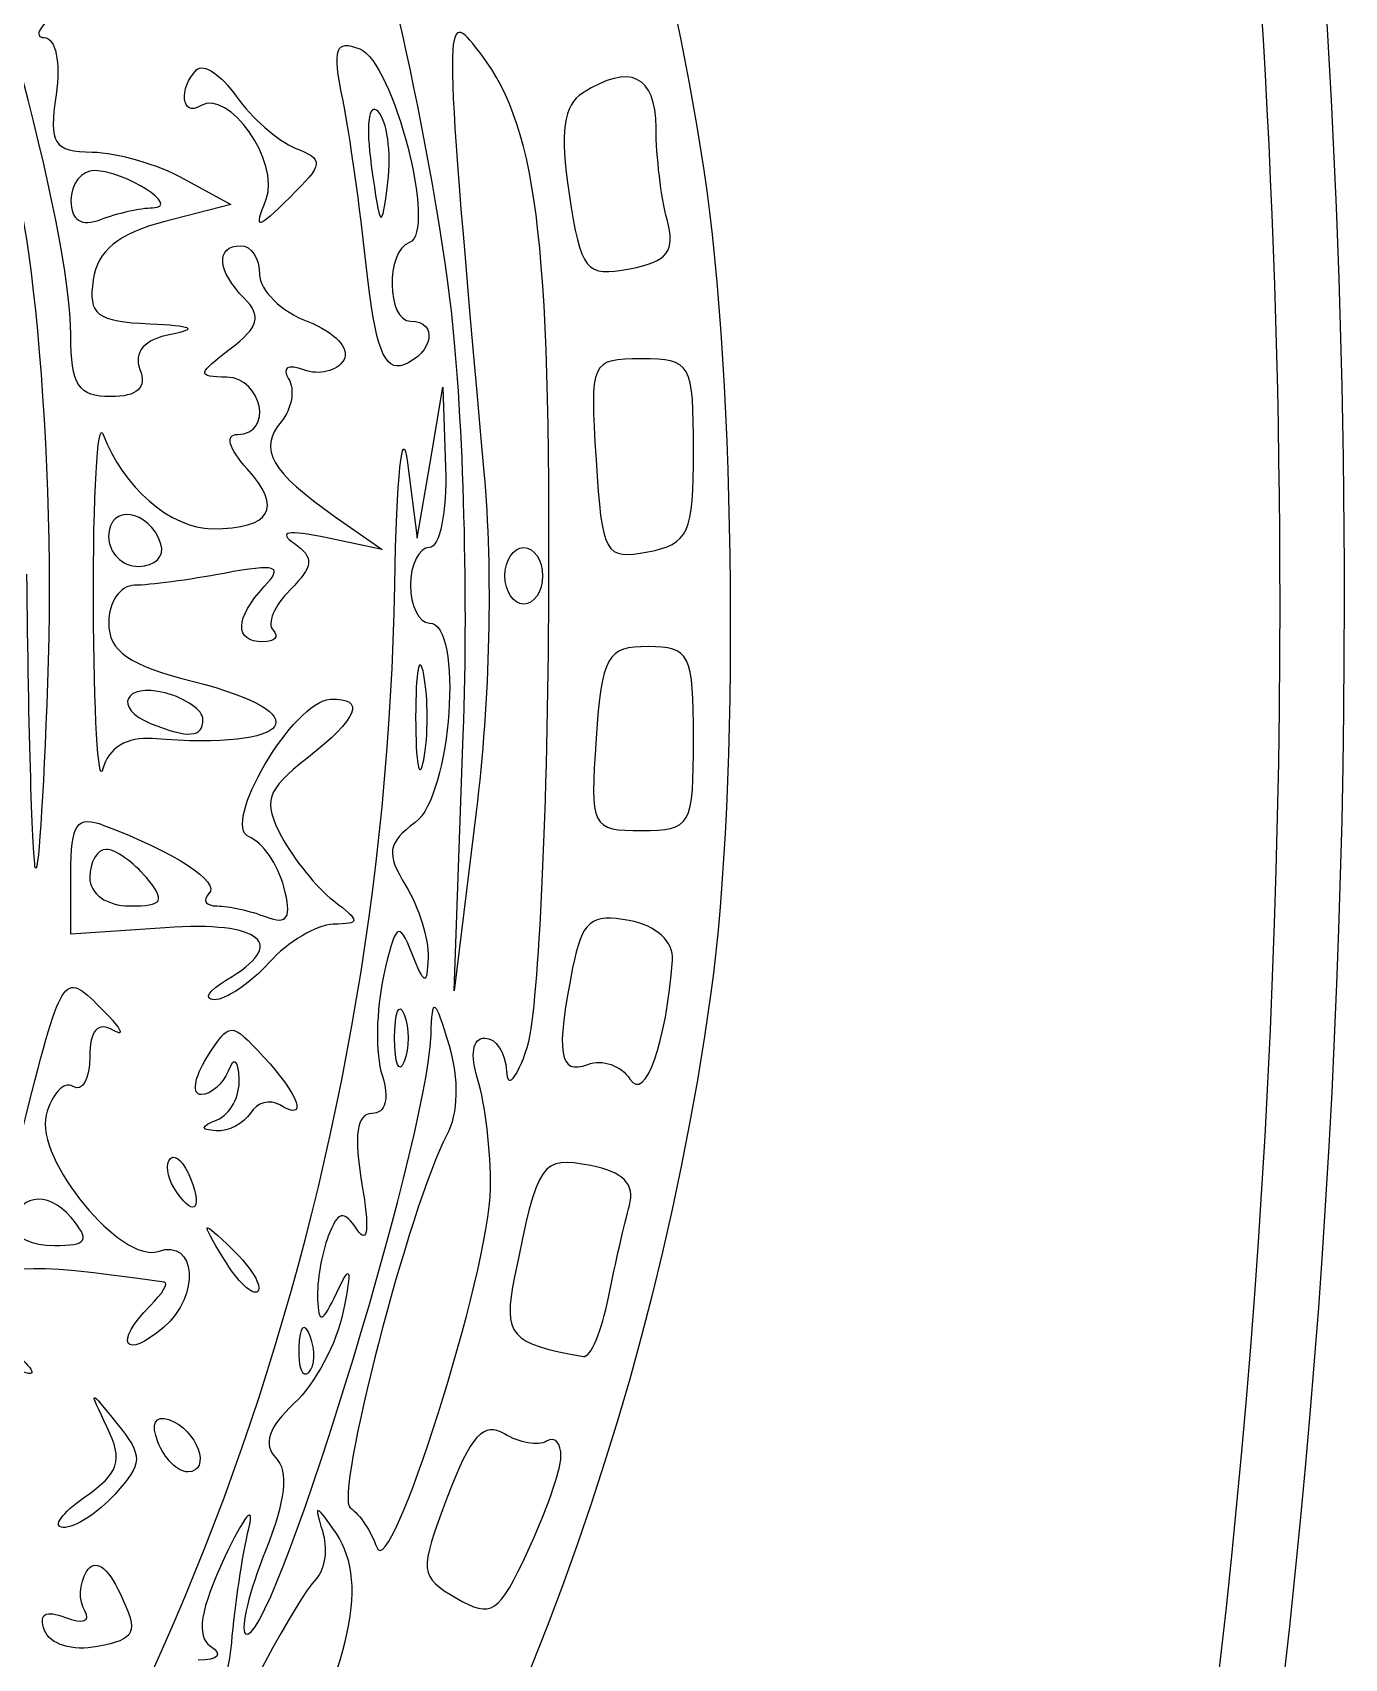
# Model space of a CAD drawing. Header units: millimetres. Extents: x 89 to 151, y 168 to 272.
# Drawn here: x 139.71 to 151.03, y 212.75 to 226.78 of the extents above; entities that cross this region are included whole.
import ezdxf

# ---------------------------------------------------------------- set-up
doc = ezdxf.new("R2010")
doc.units = ezdxf.units.MM
doc.layers.add('Layer_1', color=7, linetype='CONTINUOUS')

msp = doc.modelspace()

# ---------------------------------------------------------------- linework, layer by layer
at = {"layer": 'Layer_1', "color": 7}
for points in [[(142.69149, 226.099881)], [(140.74622, 225.268577)], [(141.7261, 225.342782)], [(145.18542, 225.165569)], [(145.41402, 223.168455)], [(140.81771, 222.365835)], [(143.7858, 222.091075)], [(143.0866, 221.236325)], [(141.18062, 220.850919)], [(145.41402, 220.686803)], [(140.6922, 219.485937)], [(145.23191, 218.775077)], [(142.83458, 218.101956)], [(140.92975, 216.810218)], [(140.0424, 216.55336)], [(141.35985, 216.196232)], [(144.68055, 215.863272)], [(140.79092, 214.614917)], [(144.27004, 214.488901)], [(140.15936, 214.138854)], [(139.8131, 212.988955)]]:
    msp.add_lwpolyline(points, close=True, dxfattribs=at)
for points in [[(141.01501, 225.519107), (141.41954, 225.295192), (140.85219, 225.148906)], [(142.59236, 224.750388), (142.59186, 224.750388)], [(140.04041, 224.16705), (140.04071, 224.167044)], [(142.94693, 223.067919), (143.03023, 222.416634), (143.14058, 223.067919), (143.25093, 223.719203), (143.27403, 223.027214)], [(142.32061, 222.601731), (142.72765, 222.317152), (142.23919, 222.420809)], [(140.23561, 221.84683), (140.23548, 221.846843)], [(143.5383, 220.05444), (143.34706, 218.508922), (143.42746, 220.71845)], [(139.73602, 219.567347), (139.73584, 219.567347)], [(140.85492, 219.053893), (140.04071, 218.997473), (140.04082, 219.521531)], [(141.38462, 218.603461), (141.38419, 218.603461)], [(141.30218, 217.395677), (141.30278, 217.395683)], [(142.10629, 215.527456), (142.10599, 215.527454)]]:
    msp.add_lwpolyline(points, dxfattribs=at)
at = {"layer": 'Layer_1', "color": 1}
for points in [[(151.03191, 221.867706), (151.03191, 235.12853), (147.871205, 247.846226), (142.245113, 257.223045)], [(132.512413, 175.673729), (143.722645, 183.412779), (151.03191, 201.644594), (151.03191, 221.867706)]]:
    msp.add_open_spline(points, degree=3, dxfattribs=at)
at = {"layer": 'Layer_1', "color": 7}
for points in [[(150.475874, 221.867706), (150.475874, 234.882747), (147.373751, 247.364726), (141.851937, 256.56775)], [(131.81845, 244.147188), (139.12262, 240.639558), (144.27945, 233.647126), (145.50282, 225.591745)], [(140.04071, 224.167044), (140.04034, 225.073604), (139.26988, 227.92889), (138.61697, 229.443329)], [(143.3141, 224.463338), (143.09727, 226.18148), (142.52932, 228.513268), (142.48405, 227.871143)], [(139.9496, 226.980899), (139.77576, 226.84942), (139.71244, 226.739515), (139.80886, 226.736667)], [(143.5337, 226.655015), (143.25361, 227.001909), (143.25575, 226.892366), (143.6055, 222.985221)], [(139.80886, 226.736667), (139.91042, 226.733667), (139.95405, 226.526124), (139.91252, 226.243026)], [(142.38631, 226.205233), (142.29691, 226.646203), (142.32211, 226.720578), (142.53339, 226.63953)], [(141.12526, 226.45908), (141.18446, 226.5182), (141.33876, 226.41526), (141.46832, 226.230293)], [(142.53339, 226.63953), (142.82477, 226.527725), (143.2025, 225.053112), (142.96169, 224.967581)], [(144.16412, 221.765347), (144.18292, 225.079435), (144.06442, 225.997681), (143.5337, 226.655015)], [(145.09067, 225.95814), (145.08767, 226.413035), (144.86655, 226.518178), (144.45669, 226.258586)], [(141.15886, 226.148161), (140.9944, 226.046524), (140.96696, 226.300739), (141.12526, 226.45908)], [(139.36973, 225.520027), (139.59111, 226.328197), (139.91281, 223.508462), (139.84453, 221.35838)], [(139.91252, 226.243026), (139.85032, 225.818974), (139.89152, 225.753801), (140.22567, 225.748793)], [(141.72615, 225.342783), (141.84936, 225.663984), (141.40236, 226.298652), (141.15886, 226.148161)], [(144.45669, 226.258586), (144.29139, 226.153892), (144.2608, 225.924058), (144.34096, 225.389366)], [(141.46832, 226.230293), (141.59783, 226.045329), (141.82696, 225.844304), (141.9774, 225.78357)], [(142.59186, 224.750388), (142.53806, 225.257902), (142.44559, 225.912582), (142.38631, 226.205233)], [(142.69146, 226.099881), (142.60956, 226.181781), (142.58465, 225.982302), (142.63316, 225.632286)], [(142.77599, 225.489448), (142.80819, 225.746625), (142.76899, 226.021319), (142.69149, 226.099881)], [(145.18537, 225.165569), (145.13447, 225.355217), (145.09177, 225.711873), (145.09067, 225.95814)], [(140.22567, 225.748793), (140.43731, 225.745693), (140.79253, 225.642262), (141.01501, 225.519107)], [(141.9774, 225.78357), (142.22687, 225.682852), (142.22285, 225.645595), (141.9317, 225.359942)], [(140.24444, 225.589236), (140.13252, 225.590536), (140.04092, 225.473993), (140.04092, 225.330077)], [(140.74622, 225.26858), (140.99997, 225.27188), (140.50845, 225.586002), (140.24444, 225.589236)], [(142.63316, 225.632286), (142.71096, 225.070361), (142.72226, 225.059012), (142.77599, 225.489448)], [(145.50282, 225.591745), (145.78071, 223.761997), (145.81088, 220.265771), (145.56412, 218.491402)], [(140.04092, 225.330077), (140.04092, 225.158379), (140.12952, 225.102402), (140.29846, 225.167256)], [(140.29846, 225.167256), (140.44012, 225.221616), (140.64161, 225.267216), (140.74622, 225.268577)], [(141.9317, 225.359942), (141.63708, 225.070874), (141.62124, 225.069551), (141.7261, 225.342782)], [(144.34096, 225.389366), (144.4416, 224.718581), (144.48192, 224.668581), (144.86397, 224.741614)], [(140.85219, 225.148906), (140.45061, 225.045354), (140.26965, 224.898394), (140.23282, 224.645895)], [(144.86397, 224.741614), (145.19276, 224.804464), (145.25891, 224.89172), (145.18542, 225.165569)], [(141.53844, 224.485157), (141.30122, 224.72237), (141.28591, 224.940446), (141.50644, 224.940446)], [(141.50644, 224.940446), (141.59604, 224.940446), (141.66926, 224.828733), (141.66926, 224.692185)], [(142.96169, 224.967581), (142.7565, 224.894701), (142.76544, 224.28916), (142.97219, 224.28916)], [(142.91259, 223.912997), (142.74684, 223.849397), (142.66521, 224.062865), (142.59236, 224.750388)], [(140.23282, 224.645895), (140.18872, 224.343419), (140.26302, 224.285799), (140.72128, 224.266998)], [(141.66926, 224.692185), (141.66926, 224.555641), (141.85685, 224.372605), (142.08612, 224.285437)], [(141.41628, 224.050718), (141.66219, 224.236707), (141.68954, 224.334004), (141.53844, 224.485157)], [(143.42746, 220.71845), (143.47366, 221.986735), (143.42446, 223.582029), (143.3141, 224.463338)], [(142.08612, 224.285437), (142.3181, 224.197237), (142.45522, 224.049682), (142.39529, 223.952724)], [(142.97219, 224.28916), (143.21354, 224.28916), (143.16954, 224.011611), (142.91259, 223.912997)], [(140.38368, 223.637881), (140.10523, 223.637881), (140.04058, 223.737531), (140.04041, 224.16705)], [(140.90443, 224.175438), (140.67439, 224.130768), (140.57909, 224.022668), (140.63691, 223.871968)], [(140.72128, 224.266998), (141.08714, 224.251988), (141.14632, 224.222398), (140.90443, 224.175438)], [(141.38428, 223.805876), (141.12679, 223.810576), (141.12988, 223.834136), (141.41628, 224.050718)], [(140.63691, 223.871968), (140.69751, 223.714044), (140.61511, 223.637881), (140.38368, 223.637881)], [(142.05139, 223.869144), (141.91402, 223.921854), (141.85864, 223.889454), (141.91906, 223.791704)], [(142.39529, 223.952724), (142.33609, 223.856904), (142.18131, 223.819289), (142.05139, 223.869144)], [(144.96626, 223.963802), (144.52683, 223.964021), (144.51951, 223.947832), (144.57281, 223.093466)], [(145.41402, 223.168455), (145.41402, 223.927263), (145.39352, 223.96359), (144.96626, 223.963802)], [(141.48108, 223.312235), (141.78962, 223.312235), (141.69385, 223.800249), (141.38428, 223.805876)], [(141.91906, 223.791704), (141.97616, 223.699254), (141.94756, 223.532781), (141.85546, 223.421761)], [(140.23548, 221.846843), (140.23148, 222.787136), (140.26988, 223.446562), (140.31918, 223.312235)], [(140.31918, 223.312235), (140.48572, 222.859331), (140.90318, 222.498128), (141.26011, 222.498128)], [(141.56278, 223.014085), (141.40147, 223.192328), (141.36859, 223.312235), (141.48108, 223.312235)], [(141.85546, 223.421761), (141.65741, 223.183113), (141.76806, 222.988015), (142.32061, 222.601731)], [(142.83527, 222.009581), (142.85087, 222.949874), (142.90117, 223.426126), (142.94693, 223.067919)], [(145.02057, 222.298119), (145.37263, 222.365419), (145.41402, 222.456955), (145.41402, 223.168455)], [(141.26011, 222.498128), (141.77004, 222.498128), (141.87216, 222.672211), (141.56278, 223.014085)], [(143.27403, 223.027214), (143.28713, 222.646619), (143.22393, 222.335223), (143.13432, 222.335223)], [(144.57281, 223.093466), (144.62411, 222.271641), (144.64921, 222.227118), (145.02057, 222.298119)], [(143.6055, 222.985221), (143.6825, 222.125534), (143.6569, 221.013577), (143.5383, 220.05444)], [(140.81771, 222.365836), (140.71707, 222.667743), (140.36656, 222.717817), (140.36656, 222.430286)], [(142.23919, 222.420809), (141.9154, 222.489519), (141.82339, 222.473109), (141.96628, 222.372139)], [(140.36656, 222.430286), (140.36656, 222.288495), (140.48255, 222.172485), (140.62435, 222.172485)], [(140.62435, 222.172485), (140.76615, 222.172485), (140.85316, 222.259495), (140.81771, 222.365835)], [(141.96628, 222.372139), (142.14267, 222.247488), (142.13669, 222.174653), (141.93338, 221.9713)], [(143.13432, 222.335223), (143.04482, 222.335223), (142.9715, 222.188684), (142.9715, 222.009581)], [(143.7858, 222.091075), (143.7858, 222.225403), (143.859, 222.335307), (143.94862, 222.335307)], [(143.94862, 222.335307), (144.03822, 222.335307), (144.11144, 222.225404), (144.11144, 222.091075)], [(141.71006, 221.99863), (141.878, 222.177618), (141.81753, 222.197548), (141.36406, 222.1126)], [(139.73584, 219.567347), (139.70894, 219.612127), (139.67494, 220.754866), (139.66044, 222.106776)], [(141.36406, 222.1126), (141.06183, 222.05598), (140.7138, 222.009652), (140.59066, 222.009652)], [(143.94862, 221.846843), (143.85902, 221.846843), (143.7858, 221.956746), (143.7858, 222.091075)], [(144.11144, 222.091075), (144.11144, 221.956748), (144.03824, 221.846843), (143.94862, 221.846843)], [(138.08254, 208.342776), (140.99354, 211.840698), (142.75048, 216.892895), (142.83527, 222.009581)], [(140.59066, 222.009652), (140.46758, 222.009652), (140.36679, 221.864169), (140.36679, 221.686353)], [(141.69646, 221.5212), (141.44888, 221.5212), (141.45471, 221.726511), (141.71006, 221.99863)], [(141.93338, 221.9713), (141.7967, 221.83462), (141.73023, 221.677434), (141.78566, 221.621997)], [(142.9715, 222.009581), (142.9715, 221.830477), (143.0447, 221.683939), (143.13432, 221.683939)], [(132.299627, 176.529913), (143.302082, 184.125524), (150.475874, 202.01942), (150.475874, 221.867706)], [(140.31701, 220.42631), (140.27571, 220.267304), (140.23911, 220.906539), (140.23561, 221.84683)], [(143.9798, 218.020458), (144.071, 218.289114), (144.154, 219.974314), (144.16412, 221.765347)], [(140.36679, 221.686353), (140.36679, 221.439066), (140.53904, 221.319679), (141.09948, 221.178561)], [(141.78566, 221.621997), (141.84106, 221.566557), (141.80106, 221.5212), (141.69646, 221.5212)], [(143.13432, 221.683939), (143.43084, 221.683939), (143.32521, 220.193875), (143.01216, 219.961477)], [(145.0213, 221.480556), (144.66746, 221.480556), (144.62314, 221.401986), (144.57354, 220.686702)], [(145.41402, 220.686803), (145.41402, 221.417196), (145.38262, 221.480556), (145.0213, 221.480556)], [(139.84453, 221.35838), (139.81183, 220.328536), (139.76303, 219.522571), (139.73602, 219.567347)], [(143.0866, 221.236325), (143.0478, 221.437817), (143.016, 221.272955), (143.016, 220.869977)], [(143.0866, 220.503629), (143.1254, 220.705121), (143.1254, 221.034834), (143.0866, 221.236325)], [(140.85502, 221.079915), (140.50222, 221.172165), (140.39957, 220.949425), (140.73286, 220.814929)], [(141.09948, 221.178561), (142.20177, 220.901003), (141.97388, 220.58352), (140.74587, 220.685925)], [(141.18066, 220.850926), (141.18066, 220.930036), (141.03413, 221.033079), (140.85502, 221.079915)], [(141.58037, 219.836949), (141.32645, 219.934389), (141.9622, 221.015094), (142.27975, 221.025847)], [(142.27975, 221.025847), (142.59141, 221.036347), (142.52423, 220.867575), (142.07665, 220.515514)], [(140.73286, 220.814929), (141.05365, 220.685489), (141.18062, 220.695697), (141.18062, 220.850919)], [(143.016, 220.869977), (143.016, 220.466995), (143.0477, 220.302138), (143.0866, 220.503629)], [(140.74587, 220.685925), (140.5274, 220.704135), (140.36351, 220.604925), (140.31701, 220.42631)], [(144.57354, 220.686702), (144.52014, 219.915862), (144.53144, 219.89285), (144.96626, 219.892949)], [(144.96626, 219.892949), (145.39347, 219.893046), (145.41402, 219.929469), (145.41402, 220.686803)], [(142.07665, 220.515514), (141.72684, 220.240355), (141.69643, 220.146068), (141.85901, 219.840796)], [(140.04082, 219.521531), (140.04089, 219.953312), (140.09112, 220.026526), (140.32585, 219.937325)], [(140.32585, 219.937325), (140.94261, 219.702981), (141.3335, 219.448807), (141.23248, 219.347788)], [(143.01216, 219.961477), (142.77258, 219.78359), (142.75962, 219.696859), (142.93086, 219.416568)], [(141.87894, 219.405444), (141.82834, 219.599202), (141.69391, 219.793378), (141.58037, 219.836949)], [(141.85901, 219.840796), (141.96293, 219.645624), (142.16426, 219.396679), (142.30635, 219.287589)], [(140.34662, 219.730168), (140.26802, 219.730168), (140.20374, 219.620266), (140.20374, 219.485937)], [(140.6922, 219.485937), (140.58067, 219.620263), (140.42521, 219.730168), (140.34662, 219.730168)], [(140.20374, 219.485937), (140.20374, 219.345555), (140.35069, 219.241705), (140.54931, 219.241705)], [(140.54931, 219.241705), (140.83803, 219.241705), (140.86154, 219.281895), (140.6922, 219.485937)], [(141.7254, 219.147433), (141.91199, 219.075833), (141.94892, 219.137833), (141.87894, 219.405444)], [(142.93086, 219.416568), (143.04278, 219.233225), (143.12923, 218.954001), (143.12294, 218.796071)], [(141.23248, 219.347788), (141.17408, 219.289438), (141.20588, 219.241703), (141.30308, 219.241703)], [(141.30308, 219.241703), (141.40018, 219.241703), (141.59028, 219.199283), (141.7254, 219.147433)], [(142.30635, 219.287589), (142.5421, 219.106593), (142.54198, 219.088788), (142.30535, 219.084062)], [(141.38419, 218.603461), (141.92129, 218.916287), (141.69147, 219.111861), (140.85492, 219.053893)], [(142.30535, 219.084062), (142.16251, 219.081162), (141.91303, 218.932344), (141.75094, 218.753241)], [(142.98316, 218.834571), (142.87084, 219.119601), (142.84028, 219.094677), (142.73824, 218.634703)], [(144.8594, 219.115926), (144.531, 219.178696), (144.45195, 219.112626), (144.37093, 218.707501)], [(145.23194, 218.775073), (145.24374, 218.934736), (145.09461, 219.070962), (144.8594, 219.115926)], [(143.12294, 218.796071), (143.11394, 218.55015), (143.09304, 218.555676), (142.98316, 218.834571)], [(139.61642, 217.286041), (139.96805, 218.677074), (139.97265, 218.684484), (140.29063, 218.369277)], [(141.75094, 218.753241), (141.58885, 218.574138), (141.376, 218.429827), (141.27795, 218.432551)], [(144.37093, 218.707501), (144.22318, 217.968768), (144.2531, 217.778523), (144.50201, 217.874042)], [(144.8649, 217.74682), (144.99493, 217.540238), (145.18002, 218.058691), (145.23191, 218.775077)], [(141.27795, 218.432551), (141.17995, 218.435351), (141.22785, 218.512181), (141.38462, 218.603461)], [(142.73824, 218.634703), (142.67404, 218.345673), (142.66874, 217.961007), (142.72644, 217.779892)], [(145.56412, 218.491402), (144.4428, 210.429402), (139.39736, 203.397205), (132.14412, 199.786975)], [(142.83458, 218.101956), (142.83458, 218.325834), (142.87158, 218.417421), (142.91668, 218.305482)], [(143.14873, 218.129003), (143.16053, 218.466094), (143.17863, 218.455664), (143.30406, 218.036483)], [(140.40728, 218.167934), (140.272, 218.245064), (140.20376, 218.168334), (140.20376, 217.939108)], [(140.29063, 218.369277), (140.46672, 218.194718), (140.5192, 218.104114), (140.40728, 218.167934)], [(141.21421, 217.932346), (141.41039, 218.246465), (141.41766, 218.246566), (141.70405, 217.939146)], [(142.91668, 218.305482), (142.96178, 218.193546), (142.96178, 218.010369), (142.91668, 217.898429)], [(141.54644, 212.960216), (141.7455, 212.761154), (143.11355, 217.174345), (143.14873, 218.129003)], [(142.91668, 217.898429), (142.87158, 217.786492), (142.83458, 217.878079), (142.83458, 218.101956)], [(143.55291, 217.740843), (143.48351, 217.959743), (143.50671, 218.10187), (143.61211, 218.10187)], [(143.61211, 218.10187), (143.70771, 218.10187), (143.7922, 217.97365), (143.7999, 217.816932)], [(143.30406, 218.036483), (143.38976, 217.750283), (143.38226, 217.446125), (143.28526, 217.264918)], [(143.7999, 217.816932), (143.8079, 217.656181), (143.8862, 217.744882), (143.9798, 218.020458)], [(140.20376, 217.939108), (140.20376, 217.749435), (140.13876, 217.634382), (140.05944, 217.683436)], [(141.16571, 217.613491), (141.08291, 217.613491), (141.10471, 217.756975), (141.21421, 217.932346)], [(141.39846, 217.817017), (141.35336, 217.705081), (141.24855, 217.613491), (141.16571, 217.613491)], [(141.49346, 217.749177), (141.48546, 217.918403), (141.44966, 217.943939), (141.39846, 217.817017)], [(141.70405, 217.939146), (142.01445, 217.605987), (142.09363, 217.370343), (141.8432, 217.52512)], [(144.50201, 217.874042), (144.62731, 217.922122), (144.79058, 217.864842), (144.8649, 217.74682)], [(140.05944, 217.683436), (139.98004, 217.732496), (139.87541, 217.620746), (139.82688, 217.435126)], [(141.30278, 217.395683), (141.41471, 217.440843), (141.50052, 217.599924), (141.49346, 217.749177)], [(142.72644, 217.779892), (142.79104, 217.57651), (142.75754, 217.45059), (142.63904, 217.45059)], [(143.66182, 216.80462), (143.66482, 217.120977), (143.61602, 217.542276), (143.55291, 217.740843)], [(141.8432, 217.52512), (141.7599, 217.57665), (141.64561, 217.54433), (141.58936, 217.45332)], [(139.82688, 217.435126), (139.72858, 217.059171), (140.47756, 216.149721), (140.79427, 216.260492)], [(141.29318, 217.300697), (141.15334, 217.309997), (141.15603, 217.336467), (141.30218, 217.395677)], [(141.58936, 217.45332), (141.53306, 217.36231), (141.39983, 217.293627), (141.29318, 217.300697)], [(142.63904, 217.45059), (142.50705, 217.45059), (142.48009, 217.259935), (142.55274, 216.840011)], [(143.28526, 217.264918), (142.96471, 216.665971), (142.31042, 214.138084), (142.45193, 214.045298)], [(140.92973, 216.810218), (140.87073, 216.905728), (140.85733, 217.018792), (140.90003, 217.061473)], [(140.90003, 217.061473), (140.94263, 217.104153), (141.02101, 217.026003), (141.07404, 216.887818)], [(144.52675, 217.000588), (144.09862, 217.082428), (144.07053, 217.041378), (143.86948, 216.039938)], [(144.86096, 216.657506), (144.91186, 216.839906), (144.80756, 216.946901), (144.52675, 217.000588)], [(141.07404, 216.887818), (141.18413, 216.60091), (141.09034, 216.550443), (140.92975, 216.810218)], [(142.55274, 216.840011), (142.61844, 216.45952), (142.60324, 216.311272), (142.51204, 216.44661)], [(140.0424, 216.553352), (139.83904, 216.798397), (139.55245, 216.746206), (139.55245, 216.464132)], [(142.67968, 213.705696), (142.79265, 213.370612), (143.65472, 216.09087), (143.66182, 216.80462)], [(139.89803, 216.31092), (140.18562, 216.31092), (140.20984, 216.35161), (140.0424, 216.55336)], [(142.51204, 216.44661), (142.39474, 216.620948), (142.34531, 216.610291), (142.26177, 216.39259)], [(144.68055, 215.863272), (144.73905, 216.154315), (144.82031, 216.511719), (144.86096, 216.657506)], [(139.55245, 216.464132), (139.55245, 216.379872), (139.70796, 216.31092), (139.89803, 216.31092)], [(141.35983, 216.196224), (141.15387, 216.539175), (141.15735, 216.542644), (141.43773, 216.274114)], [(140.79427, 216.260492), (141.12434, 216.375932), (141.15965, 215.876798), (140.84067, 215.603738)], [(141.43773, 216.274114), (141.59912, 216.119531), (141.69613, 215.958007), (141.65329, 215.915172)], [(142.26177, 216.39259), (142.20457, 216.24343), (142.16287, 215.99916), (142.16917, 215.849769)], [(140.84684, 215.995379), (139.56261, 216.172859), (139.38959, 216.157158), (139.38959, 215.863138)], [(141.65329, 215.915172), (141.61049, 215.872332), (141.47841, 215.998802), (141.35985, 216.196232)], [(142.33449, 215.903789), (142.45547, 216.159704), (142.46758, 216.124841), (142.39129, 215.740968)], [(140.72468, 215.789868), (140.83214, 215.89733), (140.8871, 215.989811), (140.84684, 215.995379)], [(143.86948, 216.039938), (143.76792, 215.534196), (143.82968, 215.462859), (144.46486, 215.352991)], [(142.16917, 215.849769), (142.17817, 215.62967), (142.20987, 215.639916), (142.33449, 215.903789)], [(144.46486, 215.352991), (144.52496, 215.342621), (144.62196, 215.572229), (144.68055, 215.863272)], [(140.84067, 215.603738), (140.50284, 215.314476), (140.40552, 215.470679), (140.72468, 215.789868)], [(142.39129, 215.740968), (142.33789, 215.472312), (142.14746, 215.115737), (141.96816, 214.948578)], [(142.10599, 215.527454), (142.05399, 215.65734), (142.01549, 215.618764), (142.00759, 215.429084)], [(142.09319, 215.215381), (142.14729, 215.269491), (142.15299, 215.40992), (142.10629, 215.527456)], [(139.59313, 215.356886), (139.75622, 215.192574), (139.74468, 215.171624), (139.53503, 215.251405)], [(142.00759, 215.429084), (142.00059, 215.257444), (142.03899, 215.161278), (142.09319, 215.215381)], [(140.35397, 214.740884), (140.19138, 215.078137), (140.19418, 215.079292), (140.43767, 214.775514)], [(141.96816, 214.948578), (141.74647, 214.741902), (141.69532, 214.591486), (141.80831, 214.478502)], [(140.15942, 214.138845), (140.45761, 214.346957), (140.49222, 214.454068), (140.35397, 214.740884)], [(140.43767, 214.775514), (140.66569, 214.491046), (140.66415, 214.433149), (140.42137, 214.164934)], [(140.79093, 214.614917), (140.73003, 214.773491), (140.76643, 214.847928), (140.88543, 214.808268)], [(140.88543, 214.808268), (141.12883, 214.727138), (141.26283, 214.35708), (141.04883, 214.35708)], [(143.78179, 214.68533), (143.60413, 214.795127), (143.48806, 214.66734), (143.29134, 214.145417)], [(141.04883, 214.35708), (140.96143, 214.35708), (140.84533, 214.47311), (140.79092, 214.614917)], [(144.14443, 214.62176), (144.07303, 214.57761), (143.90981, 214.60621), (143.78179, 214.68533)], [(144.27, 214.488902), (144.273, 214.606126), (144.2158, 214.665912), (144.14443, 214.62176)], [(141.80831, 214.478502), (141.92128, 214.365516), (141.89311, 214.108933), (141.72011, 213.676631)], [(143.98511, 213.673664), (144.13948, 214.00482), (144.2677, 214.371675), (144.27004, 214.488901)], [(139.97492, 213.877163), (139.87692, 213.881863), (139.95982, 213.999622), (140.15936, 214.138854)], [(140.42137, 214.164934), (140.27389, 214.001963), (140.07299, 213.872465), (139.97492, 213.877163)], [(141.57579, 213.868618), (141.63049, 214.092497), (141.53789, 213.982588), (141.37015, 213.624386)], [(142.30256, 213.868618), (142.15068, 214.079753), (142.13826, 214.076925), (142.21096, 213.847758)], [(142.45193, 214.045298), (142.53193, 213.992838), (142.63441, 213.840024), (142.67968, 213.705696)], [(143.29134, 214.145417), (143.04343, 213.487648), (143.0464, 213.454245), (143.36904, 213.266611)], [(141.42842, 212.880694), (141.45482, 213.200173), (141.52122, 213.644738), (141.57579, 213.868618)], [(141.75986, 211.320735), (142.48836, 212.772169), (142.6261, 213.418854), (142.30256, 213.868618)], [(142.21096, 213.847758), (142.25716, 213.701956), (142.23526, 213.518782), (142.16226, 213.440706)], [(140.17569, 213.497666), (140.24759, 213.613932), (140.35464, 213.541986), (140.46832, 213.30109)], [(141.37015, 213.624386), (141.15655, 213.168302), (141.11905, 212.937249), (141.24497, 212.853478)], [(141.72011, 213.676631), (141.58022, 213.326983), (141.50207, 213.004597), (141.54644, 212.960216)], [(143.36904, 213.266611), (143.67113, 213.090936), (143.73231, 213.131363), (143.98511, 213.673664)], [(140.15979, 213.156741), (140.10629, 213.243391), (140.11349, 213.396814), (140.17569, 213.497666)], [(142.16226, 213.440706), (141.79367, 213.04634), (140.26038, 209.830062), (140.48141, 209.914877)], [(140.46832, 213.30109), (140.62639, 212.966139), (140.60303, 212.912622), (140.271, 212.849151)], [(139.81314, 212.988943), (139.75924, 213.129641), (139.82014, 213.166909), (139.99451, 213.099961)], [(139.99451, 213.099961), (140.14417, 213.042531), (140.21527, 213.066951), (140.15979, 213.156741)], [(140.271, 212.849151), (140.05422, 212.807711), (139.85988, 212.867051), (139.8131, 212.988955)], [(141.033, 211.618829), (141.22408, 211.993375), (141.40202, 212.561215), (141.42842, 212.880694)], [(141.24497, 212.853478), (141.35637, 212.779398), (141.31637, 212.732908), (141.13987, 212.731359)]]:
    msp.add_open_spline(points, degree=3, dxfattribs=at)

doc.saveas('drawing.dxf')
